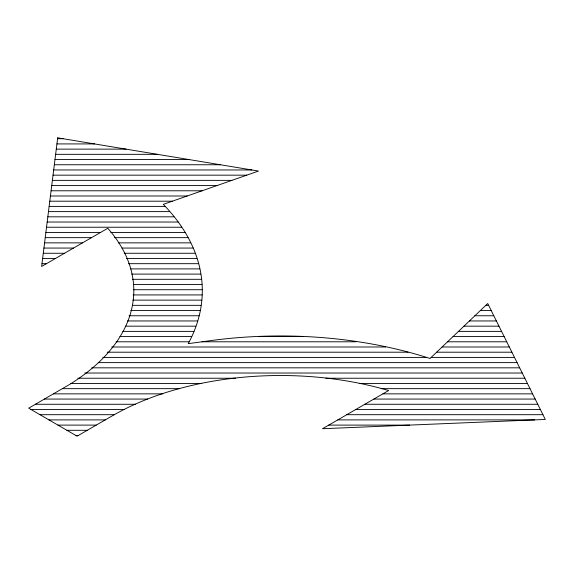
<?xml version="1.0" encoding="UTF-8"?>
<svg xmlns="http://www.w3.org/2000/svg" width="574" height="574" viewBox="0 0 574 574"><rect width="100%" height="100%" fill="white"/><g stroke="black" fill="none" stroke-linecap="round" stroke-linejoin="round"><path stroke-width="0.86" d="M57.579 138.714L63.097 138.714M56.934 143.923L94.552 143.923M56.281 149.132L126.015 149.132M55.635 154.334L157.47 154.334M54.982 159.543L188.925 159.543M54.329 164.752L220.38 164.752M53.683 169.961L251.835 169.961M53.03 175.163L246.777 175.163M52.378 180.372L231.882 180.372M51.732 185.581L216.994 185.581M51.079 190.783L202.105 190.783M50.426 195.992L187.217 195.992M49.78 201.201L172.329 201.201M49.127 206.41L165.039 206.41M48.481 211.612L169.481 211.612M47.829 216.821L173.915 216.821M47.176 222.03L178.205 222.03M46.53 227.232L181.628 227.232M45.877 232.441L100.558 232.441M110.768 232.441L185.043 232.441M45.224 237.65L91.539 237.65M114.513 237.65L188.05 237.65M44.578 242.859L82.52 242.859M118.258 242.859L190.683 242.859M43.925 248.061L73.501 248.061M122.004 248.061L193.216 248.061M43.28 253.27L64.482 253.27M124.214 253.27L195.017 253.27M42.627 258.479L55.463 258.479M126.373 258.479L196.81 258.479M41.974 263.681L46.444 263.681M128.533 263.681L198.611 263.681M130.685 268.89L199.709 268.89M131.697 274.099L200.591 274.099M132.551 279.308L201.474 279.308M133.398 284.51L201.983 284.51M133.455 289.719L202.048 289.719M133.132 294.928L202.113 294.928M132.816 300.13L201.632 300.13M132.372 305.339L200.864 305.339M485.812 305.339L488.632 305.339M130.714 310.548L200.096 310.548M480.345 310.548L491.215 310.548M129.057 315.757L199.106 315.757M474.885 315.757L493.805 315.757M127.399 320.959L197.37 320.959M469.424 320.959L496.388 320.959M125.692 326.168L195.626 326.168M463.957 326.168L498.971 326.168M122.8 331.377L193.883 331.377M458.497 331.377L501.561 331.377M119.916 336.579L191.694 336.579M258.896 336.579L303.66 336.579M453.029 336.579L504.144 336.579M116.163 341.788L189.147 341.788M202.048 341.788L355.916 341.788M447.569 341.788L506.734 341.788M111.7 346.997L385.642 346.997M442.109 346.997L509.317 346.997M107.238 352.206L408.071 352.206M436.642 352.206L511.9 352.206M102.782 357.408L426.295 357.408M431.182 357.408L514.491 357.408M98.319 362.617L517.074 362.617M91.761 367.826L519.664 367.826M84.809 373.028L522.247 373.028M77.849 378.237L235.44 378.237M325.874 378.237L524.83 378.237M70.896 383.446L201.682 383.446M359.539 383.446L527.42 383.446M62.365 388.655L179.719 388.655M381.15 388.655L530.003 388.655M53.382 393.857L162.88 393.857M382.88 393.857L532.593 393.857M44.399 399.066L147.611 399.066M373.861 399.066L535.176 399.066M35.416 404.275L135.6 404.275M364.842 404.275L537.759 404.275M30.974 409.477L124.127 409.477M355.823 409.477L540.349 409.477M39.965 414.686L114.42 414.686M346.804 414.686L542.932 414.686M48.955 419.895L105.279 419.895M337.785 419.895L534.71 419.895M57.945 425.104L96.26 425.104M328.766 425.104L409.628 425.104M66.936 430.306L87.241 430.306M75.926 435.515L78.222 435.515M57.694 137.825L41.629 266.465L107.776 228.28A237.521 137.129 0 0 1 69.361 384.594L28.7 408.164L77.074 436.175L112.669 415.626A237.536 137.136 0 0 1 388.627 390.535L322.48 428.728L545.3 419.451L487.728 303.517L430.055 358.485A306.035 176.692 0 0 0 211.454 340.518L188.236 343.654A306.021 176.684 0 0 0 163.296 204.358L258.508 171.059L57.694 137.825"/></g></svg>
